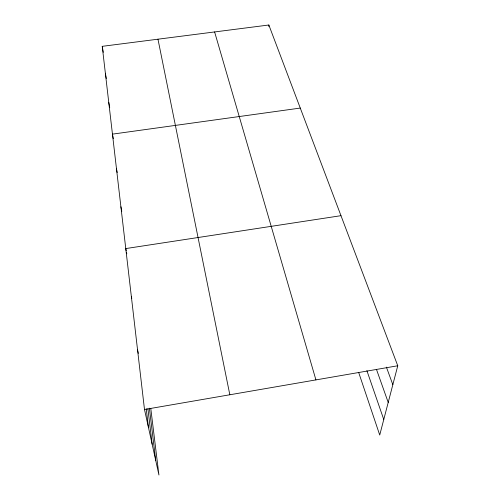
<?xml version="1.0" encoding="UTF-8"?>
<svg xmlns="http://www.w3.org/2000/svg" width="500" height="500" viewBox="0 0 500 500"><rect width="100%" height="100%" fill="white"/><g stroke="black" fill="none" stroke-linecap="round" stroke-linejoin="round"><path stroke-width="0.75" d="M268.825 26.506L268.844 25L102.238 46.331L144.494 409.506L158.938 475L150.781 408.488M268.844 25L397.762 365.769L379.725 435.044L358.656 372.413M144.494 409.506L397.762 365.769M340.981 215.681L125.769 248.575L126.206 250.806M300.275 108.069L112.456 134.137L113.294 138.7M386.406 367.125L392.837 384.688M376.525 369.556L388.212 402.438M366.894 370.662L383.769 419.525M214.613 31.944L315.925 379.9M137.531 349.625L138.325 353.413M157.969 39.194L229.831 394.769M131.325 296.325L131.781 298.587M126.494 252.294L126.788 253.781M120.906 206.756L121.769 211.281M116.487 168.781L117.194 172.575M108.763 102.406L109.725 107.719M105.369 73.238L106.312 78.525M102.238 46.331L103.3 52.331M149.381 408.162L155.712 460.369M147.906 408.756L152.156 444.237M146.256 408.85L148.45 427.444"/></g></svg>
